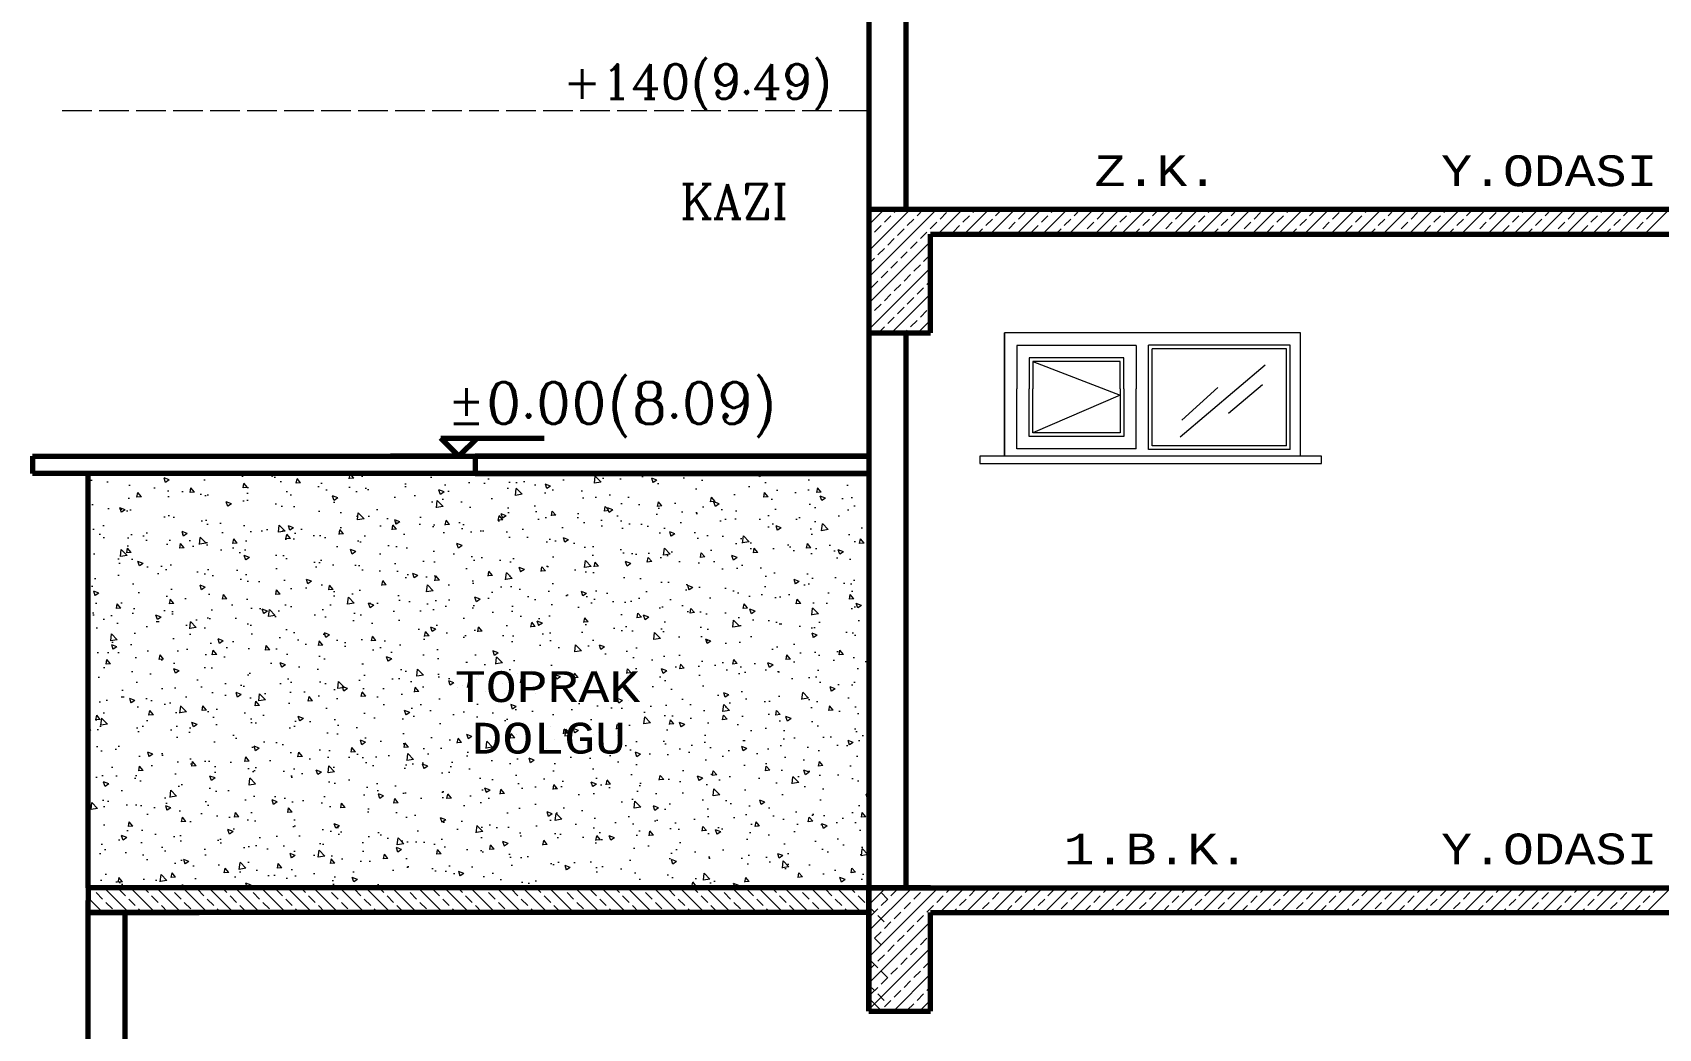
# Model space of a CAD drawing. Header units: millimetres. Extents: x 35860 to 71103, y -11298 to -8385.
# Drawn here: x 55999 to 56658, y -10795 to -10392 of the extents above; entities that cross this region are included whole.
import ezdxf
from ezdxf.enums import TextEntityAlignment as Align

# ---------------------------------------------------------------- set-up
doc = ezdxf.new("R2010")
doc.units = ezdxf.units.MM
doc.header["$MEASUREMENT"] = 0
doc.linetypes.add('ÇİZGİ1', pattern=[15, 12, -3])
doc.layers.get('0').update_dxf_attribs({"lineweight": 15})
for name, color, linetype, lineweight in [('02', 2, 'Continuous', 20), ('03_Yazı', 1, 'Continuous', 30), ('07', 3, 'Continuous', 70)]:
    doc.layers.add(name, color=color, linetype=linetype, lineweight=lineweight)
doc.styles.add('C', font='')
doc.styles.add('ROMANC', font='romanc', dxfattribs={"height": 0.11})
doc.styles.get('C').set_extended_font_data('Courier New Tur')

msp = doc.modelspace()

# ---------------------------------------------------------------- hatches: boundary and pattern name
h = msp.add_hatch()
h.set_pattern_fill('AR-CONC', color=256, scale=3, style=0)
h.set_pattern_definition([(130, (111229.792, 65.105), (-21.5178055, -1.882564), [2.25, -24.75]), (185, (111229.792, 65.105), (4.16254, 22.565764), [1.8, -19.8]), (79.5486, (111228, 64.948), (-17.3552815, 20.683186), [1.912206, -21.034263]), (133.8158, (111229.792, 71.105), (-32.017231, -4.96557), [3.375, -37.125]), (83.3644, (111227.124, 70.69), (-28.039881, 29.223536), [2.868309, -31.55139]), (188.8158, (111229.792, 71.105), (-28.039858, 29.223558), [2.7, -29.7]), (159, (111226.792, 69.605), (-17.9072116, -12.0785667), [2.25, -24.75]), (214, (111226.792, 69.605), (-7.29946, 21.754501), [1.8, -19.8]), (108.5486, (111225.3, 68.598), (-25.206679, 9.675915), [1.912206, -21.034263]), (142.5, (111229.792, 65.1045), (-0.3647957, 9.9868156), [0, -19.56, 0, -20.1, 0, -19.875]), (172.5, (111229.792, 65.105), (-7.8920861, 11.8323514), [0, -11.46, 0, -19.11, 0, -7.575]), (212.5, (111236.482, 65.1045), (-16.0146731, -0.6766462), [0, -7.5, 0, -23.4, 0, -31.05]), (222.5, (111239.482, 65.105), (-17.495585, 3.0031495), [0, -9.75, 0, -15.54, 0, -22.05])])
h.paths.add_polyline_path([(56021.96, -10570.42), (56338.34, -10570.42), (56338.34, -10738.42), (56031.04, -10738.42), (56021.96, -10738.42)])
h.paths.add_polyline_path([(56243.74, -10688.49), (56168.33, -10688.49), (56168.33, -10663.63), (56243.74, -10663.63)], flags=24)
h.paths.add_polyline_path([(56250.29, -10667.6), (56161.77, -10667.6), (56161.77, -10642.75), (56250.29, -10642.75)], flags=24)

# ---------------------------------------------------------------- linework, layer by layer
for p, q in [((56338.34, -10469.58), (56344.49, -10463.42)), ((56338.34, -10480.18), (56355.1, -10463.42)), ((56338.34, -10490.79), (56365.7, -10463.42)), ((56348.62, -10464.6), (56349.79, -10463.42)), ((56357.9, -10465.93), (56360.4, -10463.42)), ((56366.31, -10473.42), (56376.31, -10463.42)), ((56367.18, -10467.25), (56369.83, -10464.6)), ((56376.92, -10473.42), (56386.92, -10463.42)), ((56380.44, -10464.6), (56381.61, -10463.42)), ((56387.52, -10473.42), (56397.52, -10463.42)), ((56389.72, -10465.93), (56392.22, -10463.42)), ((56398.13, -10473.42), (56408.13, -10463.42)), ((56399, -10467.25), (56401.65, -10464.6)), ((56408.74, -10473.42), (56418.74, -10463.42)), ((56412.26, -10464.6), (56413.43, -10463.42)), ((56419.34, -10473.42), (56429.34, -10463.42)), ((56421.54, -10465.93), (56424.04, -10463.42)), ((56429.95, -10473.42), (56439.95, -10463.42)), ((56430.82, -10467.25), (56433.47, -10464.6)), ((56440.56, -10473.42), (56450.56, -10463.42)), ((56444.08, -10464.6), (56445.25, -10463.42)), ((56451.16, -10473.42), (56461.16, -10463.42)), ((56453.36, -10465.93), (56455.86, -10463.42)), ((56461.77, -10473.42), (56471.77, -10463.42)), ((56462.64, -10467.25), (56465.29, -10464.6)), ((56472.38, -10473.42), (56482.38, -10463.42)), ((56475.9, -10464.6), (56477.07, -10463.42)), ((56482.98, -10473.42), (56492.98, -10463.42)), ((56485.18, -10465.93), (56487.68, -10463.42)), ((56493.59, -10473.42), (56503.59, -10463.42)), ((56494.46, -10467.25), (56497.11, -10464.6)), ((56504.2, -10473.42), (56514.2, -10463.42)), ((56507.72, -10464.6), (56508.89, -10463.42)), ((56514.8, -10473.42), (56524.8, -10463.42)), ((56517, -10465.93), (56519.5, -10463.42)), ((56525.41, -10473.42), (56535.41, -10463.42)), ((56526.28, -10467.25), (56528.93, -10464.6)), ((56536.02, -10473.42), (56546.02, -10463.42)), ((56539.54, -10464.6), (56540.71, -10463.42)), ((56546.62, -10473.42), (56556.62, -10463.42)), ((56548.82, -10465.93), (56551.32, -10463.42)), ((56557.23, -10473.42), (56567.23, -10463.42)), ((56558.1, -10467.25), (56560.75, -10464.6)), ((56567.84, -10473.42), (56577.84, -10463.42)), ((56571.36, -10464.6), (56572.53, -10463.42)), ((56578.44, -10473.42), (56588.44, -10463.42)), ((56580.64, -10465.93), (56583.14, -10463.42)), ((56589.05, -10473.42), (56599.05, -10463.42)), ((56589.92, -10467.25), (56592.57, -10464.6)), ((56599.66, -10473.42), (56609.66, -10463.42)), ((56603.18, -10464.6), (56604.35, -10463.42)), ((56610.26, -10473.42), (56620.26, -10463.42)), ((56612.46, -10465.93), (56614.96, -10463.42)), ((56620.87, -10473.42), (56630.87, -10463.42)), ((56621.74, -10467.25), (56624.39, -10464.6)), ((56631.48, -10473.42), (56641.48, -10463.42)), ((56635, -10464.6), (56636.17, -10463.42)), ((56642.08, -10473.42), (56652.08, -10463.42)), ((56644.28, -10465.93), (56646.78, -10463.42)), ((56652.69, -10473.42), (56662.69, -10463.42)), ((56653.56, -10467.25), (56656.21, -10464.6)), ((56340.66, -10472.55), (56343.31, -10469.9)), ((56344.64, -10468.58), (56347.29, -10465.93)), ((56349.94, -10473.88), (56352.6, -10471.23)), ((56353.92, -10469.9), (56356.57, -10467.25)), ((56363.2, -10471.23), (56365.85, -10468.58)), ((56372.48, -10472.55), (56375.13, -10469.9)), ((56376.46, -10468.58), (56379.11, -10465.93)), ((56382.22, -10473.42), (56384.41, -10471.23)), ((56385.74, -10469.9), (56388.39, -10467.25)), ((56395.02, -10471.23), (56397.67, -10468.58)), ((56404.3, -10472.55), (56406.95, -10469.9)), ((56408.28, -10468.58), (56410.93, -10465.93)), ((56414.04, -10473.42), (56416.23, -10471.23)), ((56417.56, -10469.9), (56420.21, -10467.25)), ((56426.84, -10471.23), (56429.49, -10468.58)), ((56436.12, -10472.55), (56438.77, -10469.9)), ((56440.1, -10468.58), (56442.75, -10465.93)), ((56445.86, -10473.42), (56448.05, -10471.23)), ((56449.38, -10469.9), (56452.03, -10467.25)), ((56458.66, -10471.23), (56461.31, -10468.58)), ((56467.94, -10472.55), (56470.59, -10469.9)), ((56471.92, -10468.58), (56474.57, -10465.93)), ((56477.68, -10473.42), (56479.87, -10471.23)), ((56481.2, -10469.9), (56483.85, -10467.25)), ((56490.48, -10471.23), (56493.13, -10468.58)), ((56499.76, -10472.55), (56502.41, -10469.9)), ((56503.74, -10468.58), (56506.39, -10465.93)), ((56509.5, -10473.42), (56511.69, -10471.23)), ((56513.02, -10469.9), (56515.67, -10467.25)), ((56522.3, -10471.23), (56524.95, -10468.58)), ((56531.58, -10472.55), (56534.23, -10469.9)), ((56535.56, -10468.58), (56538.21, -10465.93)), ((56541.32, -10473.42), (56543.51, -10471.23)), ((56544.84, -10469.9), (56547.49, -10467.25)), ((56554.12, -10471.23), (56556.77, -10468.58)), ((56563.4, -10472.55), (56566.05, -10469.9)), ((56567.38, -10468.58), (56570.03, -10465.93)), ((56573.14, -10473.42), (56575.33, -10471.23)), ((56576.66, -10469.9), (56579.31, -10467.25)), ((56585.94, -10471.23), (56588.59, -10468.58)), ((56595.22, -10472.55), (56597.87, -10469.9)), ((56599.2, -10468.58), (56601.85, -10465.93)), ((56604.96, -10473.42), (56607.15, -10471.23)), ((56608.48, -10469.9), (56611.13, -10467.25)), ((56617.76, -10471.23), (56620.41, -10468.58)), ((56627.04, -10472.55), (56629.69, -10469.9)), ((56631.02, -10468.58), (56633.67, -10465.93)), ((56636.78, -10473.42), (56638.97, -10471.23)), ((56640.3, -10469.9), (56642.95, -10467.25)), ((56649.58, -10471.23), (56652.23, -10468.58)), ((56338.34, -10474.88), (56339.34, -10473.88)), ((56338.34, -10501.4), (56363.34, -10476.4)), ((56345.97, -10477.86), (56348.62, -10475.21)), ((56355.25, -10479.18), (56357.9, -10476.53)), ((56359.22, -10475.21), (56361.88, -10472.55)), ((56392.83, -10473.42), (56393.7, -10472.55)), ((56424.65, -10473.42), (56425.52, -10472.55)), ((56456.47, -10473.42), (56457.34, -10472.55)), ((56488.29, -10473.42), (56489.16, -10472.55)), ((56520.11, -10473.42), (56520.97, -10472.55)), ((56551.93, -10473.42), (56552.79, -10472.55)), ((56583.75, -10473.42), (56584.61, -10472.55)), ((56615.57, -10473.42), (56616.43, -10472.55)), ((56647.39, -10473.42), (56648.25, -10472.55)), ((56338.34, -10485.49), (56340.66, -10483.16)), ((56341.99, -10481.84), (56344.64, -10479.18)), ((56347.29, -10487.14), (56349.94, -10484.49)), ((56351.27, -10483.16), (56353.92, -10480.51)), ((56360.55, -10484.49), (56363.2, -10481.84)), ((56338.34, -10512), (56363.34, -10487)), ((56343.31, -10491.12), (56345.97, -10488.46)), ((56352.6, -10492.44), (56355.25, -10489.79)), ((56356.57, -10488.46), (56359.22, -10485.81)), ((56339.34, -10495.09), (56341.99, -10492.44)), ((56344.64, -10500.4), (56347.29, -10497.74)), ((56347.52, -10513.42), (56363.34, -10497.61)), ((56348.62, -10496.42), (56351.27, -10493.77)), ((56357.9, -10497.74), (56360.55, -10495.09)), ((56361.88, -10493.77), (56363.34, -10492.31)), ((56340.66, -10504.37), (56343.31, -10501.72)), ((56349.94, -10505.7), (56352.6, -10503.05)), ((56353.92, -10501.72), (56356.57, -10499.07)), ((56359.22, -10507.03), (56361.88, -10504.37)), ((56363.2, -10503.05), (56363.34, -10502.91)), ((56338.34, -10506.7), (56339.34, -10505.7)), ((56342.22, -10513.42), (56344.64, -10511)), ((56345.97, -10509.68), (56348.62, -10507.03)), ((56355.25, -10511), (56357.9, -10508.35)), ((56358.13, -10513.42), (56363.34, -10508.22)), ((56352.83, -10513.42), (56353.92, -10512.33)), ((56023.76, -10739.05), (56023.13, -10738.42)), ((56027.73, -10743.02), (56025.08, -10740.37)), ((56038.44, -10748.42), (56028.44, -10738.42)), ((56037.01, -10741.7), (56034.36, -10739.05)), ((56049.04, -10748.42), (56039.04, -10738.42)), ((56046.3, -10740.37), (56044.35, -10738.42)), ((56050.27, -10744.35), (56047.62, -10741.7)), ((56059.65, -10748.42), (56049.65, -10738.42)), ((56055.58, -10739.05), (56054.95, -10738.42)), ((56059.55, -10743.02), (56056.9, -10740.37)), ((56070.26, -10748.42), (56060.26, -10738.42)), ((56068.83, -10741.7), (56066.18, -10739.05)), ((56080.86, -10748.42), (56070.86, -10738.42)), ((56078.12, -10740.37), (56076.17, -10738.42)), ((56082.09, -10744.35), (56079.44, -10741.7)), ((56091.47, -10748.42), (56081.47, -10738.42)), ((56087.4, -10739.05), (56086.77, -10738.42)), ((56091.37, -10743.02), (56088.72, -10740.37)), ((56102.08, -10748.42), (56092.08, -10738.42)), ((56100.65, -10741.7), (56098, -10739.05)), ((56112.68, -10748.42), (56102.68, -10738.42)), ((56109.93, -10740.37), (56107.99, -10738.42)), ((56113.91, -10744.35), (56111.26, -10741.7)), ((56123.29, -10748.42), (56113.29, -10738.42)), ((56119.22, -10739.05), (56118.59, -10738.42)), ((56123.19, -10743.02), (56120.54, -10740.37)), ((56133.9, -10748.42), (56123.9, -10738.42)), ((56132.47, -10741.7), (56129.82, -10739.05)), ((56144.5, -10748.42), (56134.5, -10738.42)), ((56141.75, -10740.37), (56139.81, -10738.42)), ((56145.73, -10744.35), (56143.08, -10741.7)), ((56155.11, -10748.42), (56145.11, -10738.42)), ((56151.04, -10739.05), (56150.41, -10738.42)), ((56155.01, -10743.02), (56152.36, -10740.37)), ((56165.72, -10748.42), (56155.72, -10738.42)), ((56164.29, -10741.7), (56161.64, -10739.05)), ((56176.32, -10748.42), (56166.32, -10738.42)), ((56173.57, -10740.37), (56171.63, -10738.42)), ((56177.55, -10744.35), (56174.9, -10741.7)), ((56186.93, -10748.42), (56176.93, -10738.42)), ((56182.86, -10739.05), (56182.23, -10738.42)), ((56186.83, -10743.02), (56184.18, -10740.37)), ((56197.54, -10748.42), (56187.54, -10738.42)), ((56196.11, -10741.7), (56193.46, -10739.05)), ((56208.14, -10748.42), (56198.14, -10738.42)), ((56205.39, -10740.37), (56203.45, -10738.42)), ((56209.37, -10744.35), (56206.72, -10741.7)), ((56218.75, -10748.42), (56208.75, -10738.42)), ((56214.68, -10739.05), (56214.05, -10738.42)), ((56218.65, -10743.02), (56216, -10740.37)), ((56229.36, -10748.42), (56219.36, -10738.42)), ((56227.93, -10741.7), (56225.28, -10739.05)), ((56239.96, -10748.42), (56229.96, -10738.42)), ((56237.21, -10740.37), (56235.27, -10738.42)), ((56241.19, -10744.35), (56238.54, -10741.7)), ((56250.57, -10748.42), (56240.57, -10738.42)), ((56246.49, -10739.05), (56245.87, -10738.42)), ((56250.47, -10743.02), (56247.82, -10740.37)), ((56261.18, -10748.42), (56251.18, -10738.42)), ((56259.75, -10741.7), (56257.1, -10739.05)), ((56271.78, -10748.42), (56261.78, -10738.42)), ((56269.03, -10740.37), (56267.09, -10738.42)), ((56273.01, -10744.35), (56270.36, -10741.7)), ((56282.39, -10748.42), (56272.39, -10738.42)), ((56278.31, -10739.05), (56277.69, -10738.42)), ((56282.29, -10743.02), (56279.64, -10740.37)), ((56293, -10748.42), (56283, -10738.42)), ((56291.57, -10741.7), (56288.92, -10739.05)), ((56303.6, -10748.42), (56293.6, -10738.42)), ((56300.85, -10740.37), (56298.91, -10738.42)), ((56304.83, -10744.35), (56302.18, -10741.7)), ((56314.21, -10748.42), (56304.21, -10738.42)), ((56310.13, -10739.05), (56309.51, -10738.42)), ((56314.11, -10743.02), (56311.46, -10740.37)), ((56324.82, -10748.42), (56314.82, -10738.42)), ((56323.39, -10741.7), (56320.74, -10739.05)), ((56335.42, -10748.42), (56325.42, -10738.42)), ((56332.67, -10740.37), (56330.72, -10738.42)), ((56336.65, -10744.35), (56334, -10741.7)), ((56338.34, -10745.35), (56345.26, -10738.42)), ((56338.34, -10755.95), (56355.87, -10738.42)), ((56338.34, -10766.56), (56366.48, -10738.42)), ((56338.34, -10740.04), (56339.96, -10738.42)), ((56341.95, -10739.05), (56341.33, -10738.42)), ((56345.93, -10743.02), (56343.28, -10740.37)), ((56347.29, -10741.7), (56349.94, -10739.05)), ((56356.57, -10743.02), (56359.22, -10740.37)), ((56360.55, -10739.05), (56361.17, -10738.42)), ((56365.85, -10744.35), (56368.51, -10741.7)), ((56367.08, -10748.42), (56377.08, -10738.42)), ((56369.83, -10740.37), (56371.78, -10738.42)), ((56377.69, -10748.42), (56387.69, -10738.42)), ((56379.11, -10741.7), (56381.76, -10739.05)), ((56388.3, -10748.42), (56398.3, -10738.42)), ((56388.39, -10743.02), (56391.04, -10740.37)), ((56392.37, -10739.05), (56392.99, -10738.42)), ((56397.67, -10744.35), (56400.32, -10741.7)), ((56398.9, -10748.42), (56408.9, -10738.42)), ((56401.65, -10740.37), (56403.6, -10738.42)), ((56409.51, -10748.42), (56419.51, -10738.42)), ((56410.93, -10741.7), (56413.58, -10739.05)), ((56420.12, -10748.42), (56430.12, -10738.42)), ((56420.21, -10743.02), (56422.86, -10740.37)), ((56424.19, -10739.05), (56424.81, -10738.42)), ((56429.49, -10744.35), (56432.14, -10741.7)), ((56430.72, -10748.42), (56440.72, -10738.42)), ((56433.47, -10740.37), (56435.42, -10738.42)), ((56441.33, -10748.42), (56451.33, -10738.42)), ((56442.75, -10741.7), (56445.4, -10739.05)), ((56451.94, -10748.42), (56461.94, -10738.42)), ((56452.03, -10743.02), (56454.68, -10740.37)), ((56456.01, -10739.05), (56456.63, -10738.42)), ((56461.31, -10744.35), (56463.96, -10741.7)), ((56462.54, -10748.42), (56472.54, -10738.42)), ((56465.29, -10740.37), (56467.24, -10738.42)), ((56473.15, -10748.42), (56483.15, -10738.42)), ((56474.57, -10741.7), (56477.22, -10739.05)), ((56483.76, -10748.42), (56493.76, -10738.42)), ((56483.85, -10743.02), (56486.5, -10740.37)), ((56487.83, -10739.05), (56488.45, -10738.42)), ((56493.13, -10744.35), (56495.78, -10741.7)), ((56494.36, -10748.42), (56504.36, -10738.42)), ((56497.11, -10740.37), (56499.06, -10738.42)), ((56504.97, -10748.42), (56514.97, -10738.42)), ((56506.39, -10741.7), (56509.04, -10739.05)), ((56515.58, -10748.42), (56525.58, -10738.42)), ((56515.67, -10743.02), (56518.32, -10740.37)), ((56519.65, -10739.05), (56520.27, -10738.42)), ((56524.95, -10744.35), (56527.6, -10741.7)), ((56526.18, -10748.42), (56536.18, -10738.42)), ((56528.93, -10740.37), (56530.88, -10738.42)), ((56536.79, -10748.42), (56546.79, -10738.42)), ((56538.21, -10741.7), (56540.86, -10739.05)), ((56547.39, -10748.42), (56557.39, -10738.42)), ((56547.49, -10743.02), (56550.14, -10740.37)), ((56551.47, -10739.05), (56552.09, -10738.42)), ((56556.77, -10744.35), (56559.42, -10741.7)), ((56558, -10748.42), (56568, -10738.42)), ((56560.75, -10740.37), (56562.7, -10738.42)), ((56568.61, -10748.42), (56578.61, -10738.42)), ((56570.03, -10741.7), (56572.68, -10739.05)), ((56579.21, -10748.42), (56589.21, -10738.42)), ((56579.31, -10743.02), (56581.96, -10740.37)), ((56583.29, -10739.05), (56583.91, -10738.42)), ((56588.59, -10744.35), (56591.24, -10741.7)), ((56589.82, -10748.42), (56599.82, -10738.42)), ((56592.57, -10740.37), (56594.52, -10738.42)), ((56600.43, -10748.42), (56610.43, -10738.42)), ((56601.85, -10741.7), (56604.5, -10739.05)), ((56611.03, -10748.42), (56621.03, -10738.42)), ((56611.13, -10743.02), (56613.78, -10740.37)), ((56615.11, -10739.05), (56615.73, -10738.42)), ((56620.41, -10744.35), (56623.06, -10741.7)), ((56621.64, -10748.42), (56631.64, -10738.42)), ((56624.39, -10740.37), (56626.34, -10738.42)), ((56632.25, -10748.42), (56642.25, -10738.42)), ((56633.67, -10741.7), (56636.32, -10739.05)), ((56642.85, -10748.42), (56652.85, -10738.42)), ((56642.95, -10743.02), (56645.6, -10740.37)), ((56646.93, -10739.05), (56647.55, -10738.42)), ((56652.23, -10744.35), (56654.88, -10741.7)), ((56653.46, -10748.42), (56663.46, -10738.42)), ((56656.21, -10740.37), (56658.16, -10738.42)), ((56022.43, -10748.33), (56021.77, -10747.66)), ((56027.83, -10748.42), (56021.87, -10742.47)), ((56031.71, -10747), (56029.06, -10744.35)), ((56033.13, -10748.42), (56033.04, -10748.33)), ((56040.99, -10745.67), (56038.34, -10743.02)), ((56043.74, -10748.42), (56042.32, -10747)), ((56054.25, -10748.33), (56051.6, -10745.67)), ((56063.53, -10747), (56060.88, -10744.35)), ((56064.95, -10748.42), (56064.86, -10748.33)), ((56072.81, -10745.67), (56070.16, -10743.02)), ((56075.56, -10748.42), (56074.14, -10747)), ((56086.07, -10748.33), (56083.42, -10745.67)), ((56095.35, -10747), (56092.7, -10744.35)), ((56096.77, -10748.42), (56096.68, -10748.33)), ((56104.63, -10745.67), (56101.98, -10743.02)), ((56107.38, -10748.42), (56105.96, -10747)), ((56117.89, -10748.33), (56115.24, -10745.67)), ((56127.17, -10747), (56124.52, -10744.35)), ((56128.59, -10748.42), (56128.5, -10748.33)), ((56136.45, -10745.67), (56133.8, -10743.02)), ((56139.2, -10748.42), (56137.78, -10747)), ((56149.71, -10748.33), (56147.06, -10745.67)), ((56158.99, -10747), (56156.34, -10744.35)), ((56160.41, -10748.42), (56160.32, -10748.33)), ((56168.27, -10745.67), (56165.62, -10743.02)), ((56171.02, -10748.42), (56169.6, -10747)), ((56181.53, -10748.33), (56178.88, -10745.67)), ((56190.81, -10747), (56188.16, -10744.35)), ((56192.23, -10748.42), (56192.14, -10748.33)), ((56200.09, -10745.67), (56197.44, -10743.02)), ((56202.84, -10748.42), (56201.42, -10747)), ((56213.35, -10748.33), (56210.7, -10745.67)), ((56222.63, -10747), (56219.98, -10744.35)), ((56224.05, -10748.42), (56223.96, -10748.33)), ((56231.91, -10745.67), (56229.26, -10743.02)), ((56234.66, -10748.42), (56233.24, -10747)), ((56245.17, -10748.33), (56242.52, -10745.67)), ((56254.45, -10747), (56251.8, -10744.35)), ((56255.87, -10748.42), (56255.78, -10748.33)), ((56263.73, -10745.67), (56261.08, -10743.02)), ((56266.48, -10748.42), (56265.06, -10747)), ((56276.99, -10748.33), (56274.34, -10745.67)), ((56286.27, -10747), (56283.62, -10744.35)), ((56287.69, -10748.42), (56287.6, -10748.33)), ((56295.55, -10745.67), (56292.9, -10743.02)), ((56298.3, -10748.42), (56296.88, -10747)), ((56308.81, -10748.33), (56306.16, -10745.67)), ((56318.09, -10747), (56315.44, -10744.35)), ((56319.51, -10748.42), (56319.42, -10748.33)), ((56327.37, -10745.67), (56324.72, -10743.02)), ((56330.12, -10748.42), (56328.7, -10747)), ((56340.63, -10748.33), (56338.34, -10746.04)), ((56339.34, -10749.65), (56341.99, -10747)), ((56343.31, -10745.67), (56345.97, -10743.02)), ((56348.62, -10750.98), (56351.27, -10748.33)), ((56352.6, -10747), (56355.25, -10744.35)), ((56361.88, -10748.33), (56364.53, -10745.67)), ((56372.39, -10748.42), (56373.81, -10747)), ((56375.13, -10745.67), (56377.79, -10743.02)), ((56382.99, -10748.42), (56383.09, -10748.33)), ((56384.41, -10747), (56387.07, -10744.35)), ((56393.7, -10748.33), (56396.35, -10745.67)), ((56404.21, -10748.42), (56405.63, -10747)), ((56406.95, -10745.67), (56409.61, -10743.02)), ((56414.81, -10748.42), (56414.91, -10748.33)), ((56416.23, -10747), (56418.89, -10744.35)), ((56425.52, -10748.33), (56428.17, -10745.67)), ((56436.03, -10748.42), (56437.45, -10747)), ((56438.77, -10745.67), (56441.43, -10743.02)), ((56446.63, -10748.42), (56446.73, -10748.33)), ((56448.05, -10747), (56450.71, -10744.35)), ((56457.34, -10748.33), (56459.99, -10745.67)), ((56467.85, -10748.42), (56469.27, -10747)), ((56470.59, -10745.67), (56473.25, -10743.02)), ((56478.45, -10748.42), (56478.55, -10748.33)), ((56479.87, -10747), (56482.53, -10744.35)), ((56489.16, -10748.33), (56491.81, -10745.67)), ((56499.67, -10748.42), (56501.09, -10747)), ((56502.41, -10745.67), (56505.07, -10743.02)), ((56510.27, -10748.42), (56510.37, -10748.33)), ((56511.69, -10747), (56514.35, -10744.35)), ((56520.97, -10748.33), (56523.63, -10745.67)), ((56531.49, -10748.42), (56532.91, -10747)), ((56534.23, -10745.67), (56536.88, -10743.02)), ((56542.09, -10748.42), (56542.19, -10748.33)), ((56543.51, -10747), (56546.17, -10744.35)), ((56552.79, -10748.33), (56555.45, -10745.67)), ((56563.3, -10748.42), (56564.73, -10747)), ((56566.05, -10745.67), (56568.7, -10743.02)), ((56573.91, -10748.42), (56574.01, -10748.33)), ((56575.33, -10747), (56577.99, -10744.35)), ((56584.61, -10748.33), (56587.27, -10745.67)), ((56595.12, -10748.42), (56596.55, -10747)), ((56597.87, -10745.67), (56600.52, -10743.02)), ((56605.73, -10748.42), (56605.83, -10748.33)), ((56607.15, -10747), (56609.81, -10744.35)), ((56616.43, -10748.33), (56619.09, -10745.67)), ((56626.94, -10748.42), (56628.37, -10747)), ((56629.69, -10745.67), (56632.34, -10743.02)), ((56637.55, -10748.42), (56637.65, -10748.33)), ((56638.97, -10747), (56641.63, -10744.35)), ((56648.25, -10748.33), (56650.91, -10745.67)), ((56338.34, -10777.17), (56363.34, -10752.17)), ((56344.61, -10752.3), (56341.95, -10749.65)), ((56344.64, -10754.96), (56347.29, -10752.3)), ((56353.92, -10756.28), (56356.57, -10753.63)), ((56357.9, -10752.3), (56360.55, -10749.65)), ((56339.3, -10757.61), (56338.34, -10756.64)), ((56338.34, -10761.26), (56339.34, -10760.26)), ((56343.28, -10761.58), (56340.63, -10758.93)), ((56340.66, -10758.93), (56343.31, -10756.28)), ((56345.97, -10764.24), (56348.62, -10761.58)), ((56349.94, -10760.26), (56352.6, -10757.61)), ((56359.22, -10761.58), (56361.88, -10758.93)), ((56363.2, -10757.61), (56363.34, -10757.47)), ((56338.34, -10787.77), (56363.34, -10762.77)), ((56341.95, -10770.86), (56339.3, -10768.21)), ((56341.99, -10768.21), (56344.64, -10765.56)), ((56351.27, -10769.54), (56353.92, -10766.89)), ((56355.25, -10765.56), (56357.9, -10762.91)), ((56360.55, -10770.86), (56363.2, -10768.21)), ((56338.34, -10771.86), (56340.66, -10769.54)), ((56345.93, -10774.84), (56343.28, -10772.19)), ((56343.31, -10777.49), (56345.97, -10774.84)), ((56347.29, -10773.52), (56349.94, -10770.86)), ((56348.3, -10788.42), (56363.34, -10773.38)), ((56356.57, -10774.84), (56359.22, -10772.19)), ((56340.63, -10780.15), (56338.34, -10777.86)), ((56339.34, -10781.47), (56341.99, -10778.82)), ((56344.61, -10784.12), (56341.95, -10781.47)), ((56348.62, -10782.8), (56351.27, -10780.15)), ((56352.6, -10778.82), (56355.25, -10776.17)), ((56357.9, -10784.12), (56360.55, -10781.47)), ((56361.88, -10780.15), (56363.34, -10778.68)), ((56343.6, -10788.42), (56338.34, -10783.16)), ((56342.99, -10788.42), (56343.31, -10788.1)), ((56344.64, -10786.77), (56347.29, -10784.12)), ((56353.92, -10788.1), (56356.57, -10785.45)), ((56358.9, -10788.42), (56363.34, -10783.99))]:
    msp.add_line(p, q)
at = {"layer": '02', "linetype": 'ÇİZGİ1'}
msp.add_line((56338.34, -10423.42), (56008.62, -10423.42), dxfattribs=at)
at = {"layer": '02'}
for p, q in [((56493.34, -10513.42), (56393.34, -10513.42)), ((56493.34, -10513.42), (56393.34, -10513.42)), ((56513.34, -10513.42), (56393.34, -10513.42)), ((56393.34, -10513.42), (56393.34, -10563.42)), ((56393.34, -10513.42), (56393.34, -10563.42)), ((56393.34, -10513.42), (56393.34, -10563.42)), ((56393.34, -10513.42), (56393.34, -10563.42)), ((56393.34, -10513.42), (56393.34, -10563.42)), ((56393.34, -10513.42), (56393.34, -10563.42)), ((56513.34, -10513.42), (56393.34, -10513.42)), ((56393.34, -10563.42), (56393.34, -10513.42)), ((56393.34, -10563.42), (56393.34, -10513.42)), ((56393.34, -10563.42), (56393.34, -10513.42)), ((56513.34, -10563.42), (56513.34, -10513.42)), ((56513.34, -10563.42), (56513.34, -10513.42)), ((56513.34, -10563.42), (56513.34, -10513.42)), ((56398.34, -10518.56), (56398.34, -10536.06)), ((56446.73, -10518.56), (56398.34, -10518.56)), ((56398.34, -10518.56), (56398.34, -10536.06)), ((56446.73, -10518.56), (56398.34, -10518.56)), ((56398.34, -10518.56), (56398.34, -10536.06)), ((56446.73, -10518.56), (56398.34, -10518.56)), ((56403.34, -10523.56), (56403.34, -10536.06)), ((56441.73, -10523.56), (56403.34, -10523.56)), ((56403.34, -10523.56), (56403.34, -10536.06)), ((56441.73, -10523.56), (56403.34, -10523.56)), ((56403.34, -10523.56), (56403.34, -10536.06)), ((56441.73, -10523.56), (56403.34, -10523.56)), ((56441.73, -10536.06), (56441.73, -10523.56)), ((56441.73, -10536.06), (56441.73, -10523.56)), ((56441.73, -10536.06), (56441.73, -10523.56)), ((56446.73, -10518.56), (56446.73, -10536.06)), ((56446.73, -10518.56), (56446.73, -10536.06)), ((56446.73, -10518.56), (56446.73, -10536.06)), ((56509.08, -10518.42), (56451.73, -10518.42)), ((56451.73, -10560.77), (56451.73, -10518.42)), ((56507.58, -10519.92), (56453.23, -10519.92)), ((56453.23, -10559.27), (56453.23, -10519.92)), ((56507.58, -10559.27), (56507.58, -10519.92)), ((56509.08, -10560.77), (56509.08, -10518.42)), ((56404.84, -10525.06), (56404.84, -10536.06)), ((56440.23, -10525.06), (56404.84, -10525.06)), ((56404.84, -10525.06), (56404.84, -10536.06)), ((56440.23, -10525.06), (56404.84, -10525.06)), ((56404.84, -10525.06), (56404.84, -10536.06)), ((56440.23, -10525.06), (56404.84, -10525.06)), ((56404.84, -10525.06), (56440.23, -10538.66)), ((56440.23, -10536.06), (56440.23, -10525.06)), ((56440.23, -10536.06), (56440.23, -10525.06)), ((56440.23, -10536.06), (56440.23, -10525.06)), ((56464.51, -10555.62), (56498.91, -10526.32)), ((56398.34, -10553.56), (56398.34, -10536.06)), ((56398.34, -10553.56), (56398.34, -10536.06)), ((56398.34, -10560.44), (56398.34, -10536.06)), ((56403.34, -10548.56), (56403.34, -10536.06)), ((56403.34, -10548.56), (56403.34, -10536.06)), ((56403.34, -10555.44), (56403.34, -10536.06)), ((56404.84, -10547.06), (56404.84, -10536.06)), ((56404.84, -10547.06), (56404.84, -10536.06)), ((56404.84, -10553.94), (56404.84, -10536.06)), ((56440.23, -10536.06), (56440.23, -10547.06)), ((56440.23, -10536.06), (56440.23, -10547.06)), ((56440.23, -10536.06), (56440.23, -10553.94)), ((56441.73, -10536.06), (56441.73, -10548.56)), ((56441.73, -10536.06), (56441.73, -10548.56)), ((56441.73, -10536.06), (56441.73, -10555.44)), ((56446.73, -10553.56), (56446.73, -10536.06)), ((56446.73, -10553.56), (56446.73, -10536.06)), ((56446.73, -10560.44), (56446.73, -10536.06)), ((56465.24, -10548.84), (56479.77, -10535.52)), ((56484.13, -10545.94), (56497.94, -10534.31)), ((56440.23, -10538.66), (56404.84, -10553.94)), ((56441.73, -10555.44), (56403.34, -10555.44)), ((56441.73, -10555.44), (56403.34, -10555.44)), ((56441.73, -10555.44), (56403.34, -10555.44)), ((56440.23, -10553.94), (56404.84, -10553.94)), ((56440.23, -10553.94), (56404.84, -10553.94)), ((56440.23, -10553.94), (56404.84, -10553.94)), ((56383.34, -10563.42), (56383.34, -10566.42)), ((56501.84, -10563.42), (56383.34, -10563.42)), ((56383.34, -10563.42), (56383.34, -10566.42)), ((56501.84, -10563.42), (56383.34, -10563.42)), ((56383.34, -10563.42), (56383.34, -10566.42)), ((56521.84, -10563.42), (56383.34, -10563.42)), ((56446.73, -10560.44), (56398.34, -10560.44)), ((56446.73, -10560.44), (56398.34, -10560.44)), ((56446.73, -10560.44), (56398.34, -10560.44)), ((56509.08, -10560.77), (56451.73, -10560.77)), ((56507.58, -10559.27), (56453.23, -10559.27)), ((56491.63, -10560.77), (56453.23, -10560.77)), ((56491.63, -10560.77), (56453.23, -10560.77)), ((56490.13, -10559.27), (56454.73, -10559.27)), ((56490.13, -10559.27), (56454.73, -10559.27)), ((56521.84, -10566.42), (56521.84, -10563.42)), ((56521.84, -10566.42), (56521.84, -10563.42)), ((56521.84, -10566.42), (56521.84, -10563.42)), ((56383.34, -10566.42), (56501.84, -10566.42)), ((56383.34, -10566.42), (56501.84, -10566.42)), ((56383.34, -10566.42), (56521.84, -10566.42))]:
    msp.add_line(p, q, dxfattribs=at)
at = {"layer": '07'}
for p, q in [((56338.34, -10381.42), (56338.34, -10463.42)), ((56353.34, -10381.42), (56353.34, -10463.42)), ((56338.34, -10463.42), (56338.34, -10513.42)), ((56363.34, -10463.42), (56338.34, -10463.42)), ((56713.34, -10463.42), (56363.34, -10463.42)), ((56363.34, -10513.42), (56363.34, -10473.42)), ((56363.34, -10473.42), (56713.34, -10473.42)), ((56338.34, -10513.42), (56363.34, -10513.42)), ((56338.34, -10513.42), (56338.34, -10738.42)), ((56353.34, -10513.42), (56353.34, -10738.42)), ((56164.8, -10556.05), (56206.73, -10556.05)), ((56164.8, -10556.05), (56206.73, -10556.05)), ((56172.17, -10563.42), (56164.8, -10556.05)), ((56179.55, -10556.05), (56172.17, -10563.42)), ((55999.35, -10563.42), (56338.34, -10563.42)), ((55999.35, -10563.42), (55999.35, -10570.42)), ((56144.49, -10563.42), (56166.99, -10563.42)), ((56172.17, -10563.42), (56144.49, -10563.42)), ((56338.34, -10563.42), (56178.81, -10563.42)), ((56178.81, -10563.42), (56178.81, -10570.42)), ((56338.34, -10570.42), (55999.35, -10570.42)), ((56021.96, -10738.42), (56021.96, -10570.42)), ((56178.81, -10570.42), (56338.34, -10570.42)), ((56021.96, -10738.42), (56021.75, -10748.42)), ((56031.04, -10738.42), (56021.96, -10738.42)), ((56338.34, -10738.42), (56031.04, -10738.42)), ((56338.34, -10738.42), (56738.34, -10738.42)), ((56338.34, -10738.42), (56338.34, -10788.42)), ((56363.34, -10738.42), (56338.34, -10738.42)), ((56338.34, -10788.42), (56338.34, -10738.42)), ((56031.04, -10748.42), (56021.75, -10748.42)), ((56021.75, -10748.42), (56066.87, -10748.42)), ((56021.96, -10998.42), (56021.96, -10748.42)), ((56338.34, -10748.42), (56031.04, -10748.42)), ((56036.96, -10998.42), (56036.96, -10748.42)), ((56363.34, -10788.42), (56363.34, -10748.42)), ((56363.34, -10748.42), (56713.34, -10748.42)), ((56338.34, -10788.42), (56363.34, -10788.42))]:
    msp.add_line(p, q, dxfattribs=at)

# ---------------------------------------------------------------- texts
at = {"layer": '03_Yazı', "style": 'ROMANC'}
for s, height, p in [('+140(9.49)', 14, (56214.37, -10418.49)), ('KAZI', 14, (56261.8, -10467.15)), ('%%P0.00(8.09)', 16.8, (56167.3, -10550.25))]:
    msp.add_text(s, height=height, dxfattribs=at).set_placement(p)
at = {"layer": '03_Yazı', "style": 'C'}
for tag, p in [('Z.K.', (56454.9, -10447.68)), ('Y.ODASI', (56614.14, -10447.68)), ('TOPRAK', (56208.12, -10656.88)), ('DOLGU', (56208.59, -10677.77)), ('1.B.K.', (56454.9, -10722.68)), ('Y.ODASI', (56614.14, -10722.68))]:
    msp.add_attdef(tag, text='A:10.00m2', height=12.5, dxfattribs=at).set_placement(p, align=Align.MIDDLE_CENTER)

doc.saveas('drawing.dxf')
